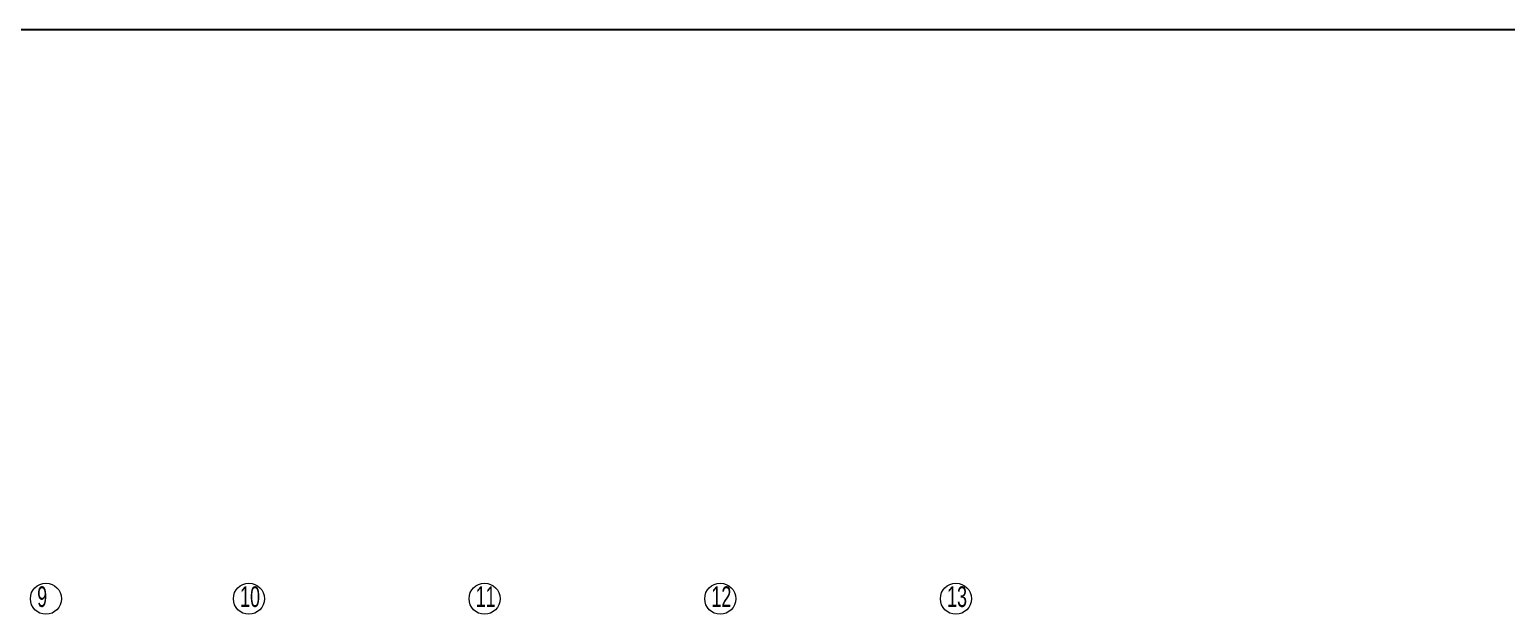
# Model space of a CAD drawing. Header units: inches. Extents: x -3071 to 2534411, y -17796 to 388172.
# Drawn here: x 1693144 to 1715705, y 374442 to 383372 of the extents above; entities that cross this region are included whole.
import ezdxf

# ---------------------------------------------------------------- set-up
doc = ezdxf.new("R2010")
doc.units = ezdxf.units.IN
doc.header["$MEASUREMENT"] = 0
doc.layers.add('Grid Tag', color=6, linetype='Continuous', lineweight=20)
doc.styles.get("Standard").update_dxf_attribs({"font": 'GOTHIC.TTF'})

# ---------------------------------------------------------------- blocks, each defined once
blk = doc.blocks.new('grid')
at = {"layer": 'Grid Tag', "linetype": 'Continuous', "ltscale": 30}
blk.add_circle((51, 48), 264, dxfattribs=at)
blk.add_attdef('GRID', (-143, -93), '', height=200)

msp = doc.modelspace()

# ---------------------------------------------------------------- linework, layer by layer
at = {"layer": 'Defpoints'}
msp.add_lwpolyline([(1583980.76, 383371.79), (1843476.89, 383371.79), (1843476.89, 261727.63), (1583980.76, 261727.63)], close=True, dxfattribs=at)

# ---------------------------------------------------------------- block references
ref = msp.add_blockref('grid', (1693349.18, 374639.77), dxfattribs=dict(xscale=0.8987445155798923, yscale=0.8987445155798923, zscale=0.8987445155798923))
ref.add_attrib('GRID', '9', (1693260.64, 374555.99), dxfattribs={"height": 314.56, "width": 0.65})
ref = msp.add_blockref('grid', (1696449.18, 374639.77), dxfattribs=dict(xscale=0.8987445155798923, yscale=0.8987445155798923, zscale=0.8987445155798923))
ref.add_attrib('GRID', '10', (1696360.64, 374555.99), dxfattribs={"height": 314.561, "width": 0.65})
ref = msp.add_blockref('grid', (1700049.18, 374639.77), dxfattribs=dict(xscale=0.8987445155798923, yscale=0.8987445155798923, zscale=0.8987445155798923))
ref.add_attrib('GRID', '11', (1699960.64, 374555.99), dxfattribs={"height": 314.561, "width": 0.65})
ref = msp.add_blockref('grid', (1703649.18, 374639.77), dxfattribs=dict(xscale=0.8987445155798923, yscale=0.8987445155798923, zscale=0.8987445155798923))
ref.add_attrib('GRID', '12', (1703560.64, 374555.99), dxfattribs={"height": 314.561, "width": 0.65})
ref = msp.add_blockref('grid', (1707249.18, 374639.77), dxfattribs=dict(xscale=0.8987445155798923, yscale=0.8987445155798923, zscale=0.8987445155798923))
ref.add_attrib('GRID', '13', (1707160.64, 374555.99), dxfattribs={"height": 314.561, "width": 0.65})

doc.saveas('drawing.dxf')
